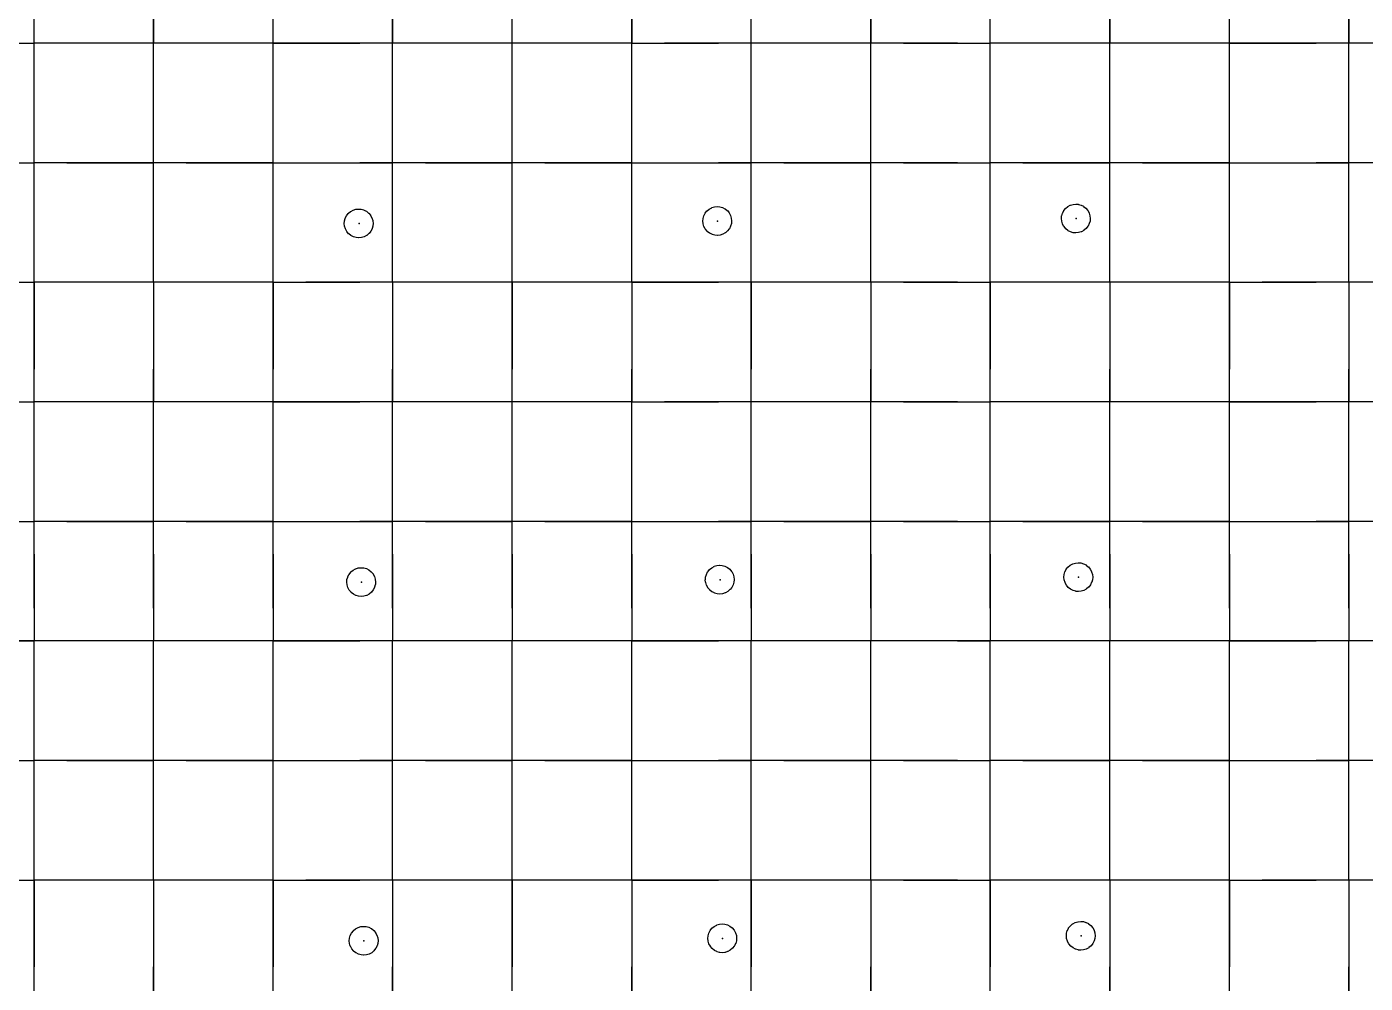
# Model space of a CAD drawing. Header units: metres. Extents: x 0 to 438, y -24 to 612.
# Drawn here: x 98.4 to 199.2, y 190.2 to 262.2 of the extents above; entities that cross this region are included whole.
import ezdxf

# ---------------------------------------------------------------- set-up
doc = ezdxf.new("R2010")
doc.units = ezdxf.units.M
doc.layers.add('LAYER_01_CUT', color=7, linetype='Continuous')
doc.layers.add('LAYER_04_GRID', color=7, linetype='Continuous')

msp = doc.modelspace()

# ---------------------------------------------------------------- linework, layer by layer
at = {"layer": 'LAYER_01_CUT'}
for points in [[(101.46, 261), (99, 261), (99, 267.54), (99, 270), (99, 276.54)], [(119.46, 261), (117, 261), (117, 267.54), (117, 270), (117, 276.54)], [(137.46, 261), (135, 261), (135, 267.54), (135, 270), (135, 276.54)], [(155.46, 261), (153, 261), (153, 267.54), (153, 270), (153, 276.54)], [(173.46, 261), (171, 261), (171, 267.54), (171, 270), (171, 276.54)], [(191.46, 261), (189, 261), (189, 267.54), (189, 270), (189, 276.54)], [(108, 267.54), (108, 261), (108, 263.46)], [(126, 267.54), (126, 261), (126, 263.46)], [(144, 267.54), (144, 261), (144, 263.46)], [(162, 267.54), (162, 261), (162, 263.46)], [(180, 267.54), (180, 261), (180, 263.46)], [(198, 267.54), (198, 261), (198, 263.46)], [(99, 261), (99, 263.46)], [(117, 261), (117, 263.46)], [(135, 261), (135, 263.46)], [(153, 261), (153, 263.46)], [(171, 261), (171, 263.46)], [(189, 261), (189, 263.46)], [(92.46, 261), (99, 261)], [(96.54, 261), (99, 261)], [(105.54, 261), (99, 261)], [(99, 258.54), (99, 261)], [(99, 254.46), (99, 261)], [(108, 261), (101.46, 261)], [(108, 261), (105.54, 261)], [(110.46, 261), (108, 261)], [(114.54, 261), (108, 261)], [(108, 258.54), (108, 261)], [(108, 254.46), (108, 261)], [(117, 261), (110.46, 261)], [(117, 261), (114.54, 261)], [(117, 258.54), (117, 261)], [(117, 254.46), (117, 261)], [(117, 261), (123.54, 261)], [(126, 261), (119.46, 261)], [(126, 261), (123.54, 261)], [(128.46, 261), (126, 261)], [(132.54, 261), (126, 261)], [(126, 258.54), (126, 261)], [(126, 254.46), (126, 261)], [(135, 261), (128.46, 261)], [(135, 261), (132.54, 261)], [(141.54, 261), (135, 261)], [(135, 258.54), (135, 261)], [(135, 254.46), (135, 261)], [(144, 261), (137.46, 261)], [(144, 261), (141.54, 261)], [(144, 258.54), (144, 261)], [(144, 254.46), (144, 261)], [(144, 261), (146.46, 261)], [(144, 261), (150.54, 261)], [(153, 261), (146.46, 261)], [(153, 261), (150.54, 261)], [(159.54, 261), (153, 261)], [(153, 258.54), (153, 261)], [(153, 254.46), (153, 261)], [(162, 261), (155.46, 261)], [(162, 261), (159.54, 261)], [(164.46, 261), (162, 261)], [(168.54, 261), (162, 261)], [(162, 258.54), (162, 261)], [(162, 254.46), (162, 261)], [(164.46, 261), (171, 261)], [(168.54, 261), (171, 261)], [(177.54, 261), (171, 261)], [(171, 258.54), (171, 261)], [(171, 254.46), (171, 261)], [(180, 261), (173.46, 261)], [(180, 261), (177.54, 261)], [(182.46, 261), (180, 261)], [(186.54, 261), (180, 261)], [(180, 258.54), (180, 261)], [(180, 254.46), (180, 261)], [(189, 261), (182.46, 261)], [(189, 261), (186.54, 261)], [(189, 258.54), (189, 261)], [(189, 254.46), (189, 261)], [(189, 261), (195.54, 261)], [(198, 261), (191.46, 261)], [(198, 261), (195.54, 261)], [(200.46, 261), (198, 261)], [(204.54, 261), (198, 261)], [(198, 258.54), (198, 261)], [(198, 254.46), (198, 261)], [(92.46, 252), (99, 252), (99, 258.54)], [(101.46, 252), (108, 252), (108, 258.54)], [(110.46, 252), (117, 252), (117, 258.54)], [(119.46, 252), (126, 252), (126, 258.54)], [(128.46, 252), (135, 252), (135, 258.54)], [(137.46, 252), (144, 252), (144, 258.54)], [(146.46, 252), (153, 252), (153, 258.54)], [(155.46, 252), (162, 252), (162, 258.54)], [(164.46, 252), (171, 252), (171, 258.54)], [(173.46, 252), (180, 252), (180, 258.54)], [(182.46, 252), (189, 252), (189, 258.54)], [(191.46, 252), (198, 252), (198, 258.54)], [(99, 252), (99, 254.46)], [(108, 252), (108, 254.46)], [(117, 252), (117, 254.46)], [(126, 252), (126, 254.46)], [(135, 252), (135, 254.46)], [(144, 252), (144, 254.46)], [(153, 252), (153, 254.46)], [(162, 252), (162, 254.46)], [(171, 252), (171, 254.46)], [(180, 252), (180, 254.46)], [(189, 252), (189, 254.46)], [(198, 252), (198, 254.46)], [(96.54, 252), (99, 252)], [(101.46, 252), (99, 252)], [(105.54, 252), (99, 252)], [(99, 249.54), (99, 252)], [(99, 245.46), (99, 252)], [(108, 252), (105.54, 252)], [(110.46, 252), (108, 252)], [(114.54, 252), (108, 252)], [(108, 249.54), (108, 252)], [(108, 245.46), (108, 252)], [(117, 252), (114.54, 252)], [(117, 249.54), (117, 252)], [(117, 245.46), (117, 252)], [(117, 252), (119.46, 252)], [(117, 252), (123.54, 252)], [(126, 252), (123.54, 252)], [(128.46, 252), (126, 252)], [(132.54, 252), (126, 252)], [(126, 249.54), (126, 252)], [(126, 245.46), (126, 252)], [(135, 252), (132.54, 252)], [(137.46, 252), (135, 252)], [(141.54, 252), (135, 252)], [(135, 249.54), (135, 252)], [(135, 245.46), (135, 252)], [(144, 252), (141.54, 252)], [(144, 249.54), (144, 252)], [(144, 245.46), (144, 252)], [(144, 252), (146.46, 252)], [(144, 252), (150.54, 252)], [(153, 252), (150.54, 252)], [(155.46, 252), (153, 252)], [(159.54, 252), (153, 252)], [(153, 249.54), (153, 252)], [(153, 245.46), (153, 252)], [(162, 252), (159.54, 252)], [(164.46, 252), (162, 252)], [(168.54, 252), (162, 252)], [(162, 249.54), (162, 252)], [(162, 245.46), (162, 252)], [(168.54, 252), (171, 252)], [(173.46, 252), (171, 252)], [(177.54, 252), (171, 252)], [(171, 249.54), (171, 252)], [(171, 245.46), (171, 252)], [(180, 252), (177.54, 252)], [(182.46, 252), (180, 252)], [(186.54, 252), (180, 252)], [(180, 249.54), (180, 252)], [(180, 245.46), (180, 252)], [(189, 252), (186.54, 252)], [(189, 249.54), (189, 252)], [(189, 245.46), (189, 252)], [(189, 252), (191.46, 252)], [(189, 252), (195.54, 252)], [(198, 252), (195.54, 252)], [(200.46, 252), (198, 252)], [(204.54, 252), (198, 252)], [(198, 249.54), (198, 252)], [(198, 245.46), (198, 252)], [(101.46, 234), (99, 234), (99, 240.54), (99, 243), (99, 249.54)], [(110.46, 243), (108, 243), (108, 249.54)], [(119.46, 234), (117, 234), (117, 240.54), (117, 243), (117, 249.54)], [(128.46, 243), (126, 243), (126, 249.54)], [(137.46, 234), (135, 234), (135, 240.54), (135, 243), (135, 249.54)], [(146.46, 243), (144, 243), (144, 249.54)], [(155.46, 234), (153, 234), (153, 240.54), (153, 243), (153, 249.54)], [(164.46, 243), (162, 243), (162, 249.54)], [(173.46, 234), (171, 234), (171, 240.54), (171, 243), (171, 249.54)], [(182.46, 243), (180, 243), (180, 249.54)], [(191.46, 234), (189, 234), (189, 240.54), (189, 243), (189, 249.54)], [(200.46, 243), (198, 243), (198, 249.54)], [(123.03, 248.43), (123.23, 248.49), (123.24, 248.49), (123.43, 248.51), (123.44, 248.51), (123.63, 248.49), (123.64, 248.49), (123.83, 248.44), (123.84, 248.43), (124.02, 248.34), (124.03, 248.34), (124.19, 248.21), (124.2, 248.2), (124.34, 248.04), (124.34, 248.03), (124.44, 247.85), (124.44, 247.84), (124.5, 247.64), (124.5, 247.63), (124.52, 247.43), (124.52, 247.43), (124.51, 247.24), (124.51, 247.23), (124.45, 247.04), (124.45, 247.03), (124.36, 246.85), (124.35, 246.84), (124.22, 246.67), (124.21, 246.67), (124.05, 246.53), (124.04, 246.53), (123.86, 246.43), (123.85, 246.43), (123.66, 246.36), (123.65, 246.36), (123.45, 246.34), (123.44, 246.34), (123.25, 246.36), (123.25, 246.36), (123.05, 246.42), (123.05, 246.42), (122.86, 246.51), (122.85, 246.52), (122.69, 246.65), (122.68, 246.65), (122.55, 246.82), (122.54, 246.82), (122.44, 247.01), (122.44, 247.02), (122.38, 247.21), (122.38, 247.22), (122.36, 247.42), (122.36, 247.43), (122.37, 247.61), (122.38, 247.62), (122.43, 247.81), (122.43, 247.82), (122.53, 248.01), (122.53, 248.01), (122.66, 248.18), (122.67, 248.19), (122.83, 248.32), (122.84, 248.33), (123.02, 248.43), (123.03, 248.43)], [(150.44, 248.7), (150.63, 248.68), (150.64, 248.68), (150.83, 248.63), (150.84, 248.62), (151.02, 248.53), (151.03, 248.52), (151.19, 248.39), (151.2, 248.39), (151.34, 248.22), (151.34, 248.22), (151.44, 248.03), (151.44, 248.02), (151.5, 247.83), (151.5, 247.82), (151.52, 247.62), (151.52, 247.61), (151.51, 247.43), (151.51, 247.42), (151.45, 247.23), (151.45, 247.22), (151.36, 247.03), (151.35, 247.03), (151.22, 246.86), (151.21, 246.86), (151.05, 246.72), (151.04, 246.71), (150.86, 246.61), (150.85, 246.61), (150.66, 246.55), (150.65, 246.55), (150.45, 246.53), (150.44, 246.53), (150.25, 246.55), (150.25, 246.55), (150.05, 246.6), (150.05, 246.61), (149.86, 246.7), (149.85, 246.7), (149.69, 246.83), (149.68, 246.84), (149.55, 247), (149.54, 247.01), (149.44, 247.19), (149.44, 247.2), (149.38, 247.4), (149.38, 247.41), (149.36, 247.61), (149.36, 247.61), (149.37, 247.8), (149.38, 247.81), (149.43, 248), (149.43, 248.01), (149.53, 248.19), (149.53, 248.2), (149.66, 248.37), (149.67, 248.37), (149.83, 248.51), (149.84, 248.51), (150.02, 248.61), (150.03, 248.62), (150.23, 248.68), (150.23, 248.68), (150.43, 248.7), (150.44, 248.7)], [(177.64, 248.86), (177.83, 248.81), (177.84, 248.81), (178.02, 248.72), (178.03, 248.71), (178.19, 248.58), (178.2, 248.57), (178.34, 248.41), (178.34, 248.4), (178.44, 248.22), (178.44, 248.21), (178.5, 248.01), (178.5, 248.01), (178.52, 247.81), (178.52, 247.8), (178.51, 247.61), (178.51, 247.6), (178.45, 247.41), (178.45, 247.41), (178.36, 247.22), (178.35, 247.21), (178.22, 247.05), (178.21, 247.04), (178.05, 246.91), (178.04, 246.9), (177.86, 246.8), (177.85, 246.8), (177.65, 246.74), (177.65, 246.74), (177.45, 246.72), (177.44, 246.72), (177.25, 246.73), (177.25, 246.73), (177.05, 246.79), (177.05, 246.79), (176.86, 246.88), (176.85, 246.89), (176.69, 247.02), (176.68, 247.03), (176.55, 247.19), (176.54, 247.2), (176.44, 247.38), (176.44, 247.39), (176.38, 247.59), (176.38, 247.59), (176.36, 247.79), (176.36, 247.8), (176.37, 247.99), (176.38, 248), (176.43, 248.19), (176.43, 248.19), (176.53, 248.38), (176.53, 248.39), (176.66, 248.55), (176.67, 248.56), (176.83, 248.69), (176.84, 248.7), (177.02, 248.8), (177.03, 248.8), (177.23, 248.86), (177.23, 248.86), (177.43, 248.88), (177.44, 248.88), (177.63, 248.87), (177.64, 248.86)], [(99, 243), (99, 245.46)], [(108, 243), (108, 245.46)], [(117, 243), (117, 245.46)], [(126, 243), (126, 245.46)], [(135, 243), (135, 245.46)], [(144, 243), (144, 245.46)], [(153, 243), (153, 245.46)], [(162, 243), (162, 245.46)], [(171, 243), (171, 245.46)], [(180, 243), (180, 245.46)], [(189, 243), (189, 245.46)], [(198, 243), (198, 245.46)], [(92.46, 243), (99, 243)], [(96.54, 243), (99, 243)], [(101.46, 243), (99, 243)], [(105.54, 243), (99, 243)], [(99, 243), (99, 236.46)], [(108, 243), (101.46, 243)], [(108, 243), (105.54, 243)], [(114.54, 243), (108, 243)], [(108, 243), (108, 240.54)], [(108, 243), (108, 236.46)], [(117, 243), (110.46, 243)], [(117, 243), (114.54, 243)], [(117, 243), (117, 236.46)], [(117, 243), (119.46, 243)], [(117, 243), (123.54, 243)], [(126, 243), (119.46, 243)], [(126, 243), (123.54, 243)], [(132.54, 243), (126, 243)], [(126, 243), (126, 240.54)], [(126, 243), (126, 236.46)], [(135, 243), (128.46, 243)], [(135, 243), (132.54, 243)], [(137.46, 243), (135, 243)], [(141.54, 243), (135, 243)], [(135, 243), (135, 236.46)], [(144, 243), (137.46, 243)], [(144, 243), (141.54, 243)], [(144, 243), (144, 240.54)], [(144, 243), (144, 236.46)], [(144, 243), (150.54, 243)], [(153, 243), (146.46, 243)], [(153, 243), (150.54, 243)], [(155.46, 243), (153, 243)], [(159.54, 243), (153, 243)], [(153, 243), (153, 236.46)], [(162, 243), (155.46, 243)], [(162, 243), (159.54, 243)], [(168.54, 243), (162, 243)], [(162, 243), (162, 240.54)], [(162, 243), (162, 236.46)], [(164.46, 243), (171, 243)], [(168.54, 243), (171, 243)], [(173.46, 243), (171, 243)], [(177.54, 243), (171, 243)], [(171, 243), (171, 236.46)], [(180, 243), (173.46, 243)], [(180, 243), (177.54, 243)], [(186.54, 243), (180, 243)], [(180, 243), (180, 240.54)], [(180, 243), (180, 236.46)], [(189, 243), (182.46, 243)], [(189, 243), (186.54, 243)], [(189, 243), (189, 236.46)], [(189, 243), (191.46, 243)], [(189, 243), (195.54, 243)], [(198, 243), (191.46, 243)], [(198, 243), (195.54, 243)], [(204.54, 243), (198, 243)], [(198, 243), (198, 240.54)], [(198, 243), (198, 236.46)], [(108, 240.54), (108, 234), (108, 236.46)], [(126, 240.54), (126, 234), (126, 236.46)], [(144, 240.54), (144, 234), (144, 236.46)], [(162, 240.54), (162, 234), (162, 236.46)], [(180, 240.54), (180, 234), (180, 236.46)], [(198, 240.54), (198, 234), (198, 236.46)], [(99, 234), (99, 236.46)], [(117, 234), (117, 236.46)], [(135, 234), (135, 236.46)], [(153, 234), (153, 236.46)], [(171, 234), (171, 236.46)], [(189, 234), (189, 236.46)], [(92.46, 234), (99, 234)], [(96.54, 234), (99, 234)], [(105.54, 234), (99, 234)], [(99, 231.54), (99, 234)], [(99, 227.46), (99, 234)], [(108, 234), (101.46, 234)], [(108, 234), (105.54, 234)], [(110.46, 234), (108, 234)], [(114.54, 234), (108, 234)], [(108, 231.54), (108, 234)], [(108, 227.46), (108, 234)], [(117, 234), (110.46, 234)], [(117, 234), (114.54, 234)], [(117, 231.54), (117, 234)], [(117, 227.46), (117, 234)], [(117, 234), (123.54, 234)], [(126, 234), (119.46, 234)], [(126, 234), (123.54, 234)], [(128.46, 234), (126, 234)], [(132.54, 234), (126, 234)], [(126, 231.54), (126, 234)], [(126, 227.46), (126, 234)], [(135, 234), (128.46, 234)], [(135, 234), (132.54, 234)], [(141.54, 234), (135, 234)], [(135, 231.54), (135, 234)], [(135, 227.46), (135, 234)], [(144, 234), (137.46, 234)], [(144, 234), (141.54, 234)], [(144, 231.54), (144, 234)], [(144, 227.46), (144, 234)], [(144, 234), (146.46, 234)], [(144, 234), (150.54, 234)], [(153, 234), (146.46, 234)], [(153, 234), (150.54, 234)], [(159.54, 234), (153, 234)], [(153, 231.54), (153, 234)], [(153, 227.46), (153, 234)], [(162, 234), (155.46, 234)], [(162, 234), (159.54, 234)], [(164.46, 234), (162, 234)], [(168.54, 234), (162, 234)], [(162, 231.54), (162, 234)], [(162, 227.46), (162, 234)], [(164.46, 234), (171, 234)], [(168.54, 234), (171, 234)], [(177.54, 234), (171, 234)], [(171, 231.54), (171, 234)], [(171, 227.46), (171, 234)], [(180, 234), (173.46, 234)], [(180, 234), (177.54, 234)], [(182.46, 234), (180, 234)], [(186.54, 234), (180, 234)], [(180, 231.54), (180, 234)], [(180, 227.46), (180, 234)], [(189, 234), (182.46, 234)], [(189, 234), (186.54, 234)], [(189, 231.54), (189, 234)], [(189, 227.46), (189, 234)], [(189, 234), (195.54, 234)], [(198, 234), (191.46, 234)], [(198, 234), (195.54, 234)], [(200.46, 234), (198, 234)], [(204.54, 234), (198, 234)], [(198, 231.54), (198, 234)], [(198, 227.46), (198, 234)], [(92.46, 225), (99, 225), (99, 231.54)], [(101.46, 225), (108, 225), (108, 231.54)], [(110.46, 225), (117, 225), (117, 231.54)], [(119.46, 225), (126, 225), (126, 231.54)], [(128.46, 225), (135, 225), (135, 231.54)], [(137.46, 225), (144, 225), (144, 231.54)], [(146.46, 225), (153, 225), (153, 231.54)], [(155.46, 225), (162, 225), (162, 231.54)], [(164.46, 225), (171, 225), (171, 231.54)], [(173.46, 225), (180, 225), (180, 231.54)], [(182.46, 225), (189, 225), (189, 231.54)], [(191.46, 225), (198, 225), (198, 231.54)], [(99, 225), (99, 227.46)], [(108, 225), (108, 227.46)], [(117, 225), (117, 227.46)], [(126, 225), (126, 227.46)], [(135, 225), (135, 227.46)], [(144, 225), (144, 227.46)], [(153, 225), (153, 227.46)], [(162, 225), (162, 227.46)], [(171, 225), (171, 227.46)], [(180, 225), (180, 227.46)], [(189, 225), (189, 227.46)], [(198, 225), (198, 227.46)], [(96.54, 225), (99, 225)], [(101.46, 225), (99, 225)], [(105.54, 225), (99, 225)], [(99, 222.54), (99, 225)], [(99, 218.46), (99, 225)], [(108, 225), (105.54, 225)], [(110.46, 225), (108, 225)], [(114.54, 225), (108, 225)], [(108, 222.54), (108, 225)], [(108, 218.46), (108, 225)], [(117, 225), (114.54, 225)], [(117, 222.54), (117, 225)], [(117, 218.46), (117, 225)], [(117, 225), (119.46, 225)], [(117, 225), (123.54, 225)], [(126, 225), (123.54, 225)], [(128.46, 225), (126, 225)], [(132.54, 225), (126, 225)], [(126, 222.54), (126, 225)], [(126, 218.46), (126, 225)], [(135, 225), (132.54, 225)], [(137.46, 225), (135, 225)], [(141.54, 225), (135, 225)], [(135, 222.54), (135, 225)], [(135, 218.46), (135, 225)], [(144, 225), (141.54, 225)], [(144, 222.54), (144, 225)], [(144, 218.46), (144, 225)], [(144, 225), (146.46, 225)], [(144, 225), (150.54, 225)], [(153, 225), (150.54, 225)], [(155.46, 225), (153, 225)], [(159.54, 225), (153, 225)], [(153, 222.54), (153, 225)], [(153, 218.46), (153, 225)], [(162, 225), (159.54, 225)], [(164.46, 225), (162, 225)], [(168.54, 225), (162, 225)], [(162, 222.54), (162, 225)], [(162, 218.46), (162, 225)], [(168.54, 225), (171, 225)], [(173.46, 225), (171, 225)], [(177.54, 225), (171, 225)], [(171, 222.54), (171, 225)], [(171, 218.46), (171, 225)], [(180, 225), (177.54, 225)], [(182.46, 225), (180, 225)], [(186.54, 225), (180, 225)], [(180, 222.54), (180, 225)], [(180, 218.46), (180, 225)], [(189, 225), (186.54, 225)], [(189, 222.54), (189, 225)], [(189, 218.46), (189, 225)], [(189, 225), (191.46, 225)], [(189, 225), (195.54, 225)], [(198, 225), (195.54, 225)], [(200.46, 225), (198, 225)], [(204.54, 225), (198, 225)], [(198, 222.54), (198, 225)], [(198, 218.46), (198, 225)], [(99, 222.54), (99, 216)], [(108, 222.54), (108, 216)], [(117, 222.54), (117, 216)], [(126, 222.54), (126, 216)], [(135, 222.54), (135, 216)], [(144, 222.54), (144, 216)], [(153, 222.54), (153, 216)], [(162, 222.54), (162, 216)], [(171, 222.54), (171, 216)], [(178.52, 221.41), (178.53, 221.4), (178.63, 221.22), (178.63, 221.21), (178.69, 221.01), (178.69, 221.01), (178.71, 220.81), (178.71, 220.8), (178.69, 220.61), (178.69, 220.61), (178.64, 220.41), (178.63, 220.41), (178.54, 220.22), (178.54, 220.21), (178.41, 220.05), (178.4, 220.04), (178.24, 219.91), (178.23, 219.9), (178.05, 219.8), (178.04, 219.8), (177.84, 219.74), (177.83, 219.74), (177.63, 219.72), (177.63, 219.72), (177.44, 219.73), (177.43, 219.74), (177.24, 219.79), (177.23, 219.79), (177.05, 219.89), (177.04, 219.89), (176.87, 220.02), (176.87, 220.03), (176.73, 220.19), (176.73, 220.2), (176.63, 220.38), (176.63, 220.39), (176.56, 220.59), (176.56, 220.59), (176.54, 220.79), (176.54, 220.8), (176.56, 220.99), (176.56, 221), (176.61, 221.19), (176.62, 221.19), (176.71, 221.38), (176.72, 221.39), (176.85, 221.55), (176.85, 221.56), (177.02, 221.7), (177.02, 221.7), (177.21, 221.8), (177.22, 221.8), (177.41, 221.86), (177.42, 221.86), (177.62, 221.88), (177.63, 221.88), (177.81, 221.87), (177.82, 221.87), (178.01, 221.81), (178.02, 221.81), (178.21, 221.72), (178.21, 221.71), (178.38, 221.58), (178.39, 221.57), (178.52, 221.41)], [(180, 222.54), (180, 216)], [(189, 222.54), (189, 216)], [(198, 222.54), (198, 216)], [(122.63, 220.02), (122.57, 220.21), (122.57, 220.22), (122.55, 220.42), (122.55, 220.43), (122.56, 220.61), (122.56, 220.62), (122.62, 220.81), (122.62, 220.82), (122.71, 221.01), (122.72, 221.01), (122.85, 221.18), (122.86, 221.19), (123.02, 221.32), (123.03, 221.33), (123.21, 221.43), (123.22, 221.43), (123.41, 221.49), (123.42, 221.49), (123.62, 221.51), (123.63, 221.51), (123.82, 221.49), (123.82, 221.49), (124.02, 221.44), (124.02, 221.44), (124.21, 221.34), (124.21, 221.34), (124.38, 221.21), (124.39, 221.2), (124.52, 221.04), (124.53, 221.03), (124.63, 220.85), (124.63, 220.84), (124.69, 220.64), (124.69, 220.63), (124.71, 220.44), (124.71, 220.43), (124.7, 220.24), (124.69, 220.23), (124.64, 220.04), (124.64, 220.03), (124.54, 219.85), (124.54, 219.84), (124.41, 219.67), (124.4, 219.67), (124.24, 219.53), (124.23, 219.53), (124.05, 219.43), (124.04, 219.43), (123.84, 219.37), (123.83, 219.36), (123.64, 219.34), (123.63, 219.34), (123.44, 219.36), (123.43, 219.36), (123.24, 219.42), (123.23, 219.42), (123.05, 219.51), (123.04, 219.52), (122.88, 219.65), (122.87, 219.66), (122.73, 219.82), (122.73, 219.82), (122.63, 220.01), (122.63, 220.02)], [(151.01, 221.63), (151.02, 221.62), (151.21, 221.53), (151.21, 221.52), (151.38, 221.39), (151.39, 221.39), (151.52, 221.22), (151.53, 221.22), (151.63, 221.03), (151.63, 221.02), (151.69, 220.83), (151.69, 220.82), (151.71, 220.62), (151.71, 220.61), (151.69, 220.43), (151.69, 220.42), (151.64, 220.23), (151.64, 220.22), (151.54, 220.03), (151.54, 220.03), (151.41, 219.86), (151.4, 219.86), (151.24, 219.72), (151.23, 219.72), (151.05, 219.61), (151.04, 219.61), (150.84, 219.55), (150.83, 219.55), (150.64, 219.53), (150.63, 219.53), (150.44, 219.55), (150.43, 219.55), (150.24, 219.6), (150.23, 219.61), (150.05, 219.7), (150.04, 219.7), (149.88, 219.83), (149.87, 219.84), (149.73, 220), (149.73, 220.01), (149.63, 220.2), (149.63, 220.2), (149.57, 220.4), (149.56, 220.41), (149.54, 220.61), (149.55, 220.61), (149.56, 220.8), (149.56, 220.81), (149.62, 221), (149.62, 221.01), (149.71, 221.19), (149.72, 221.2), (149.85, 221.37), (149.86, 221.37), (150.02, 221.51), (150.02, 221.51), (150.21, 221.61), (150.22, 221.62), (150.41, 221.68), (150.42, 221.68), (150.62, 221.7), (150.63, 221.7), (150.81, 221.68), (150.82, 221.68), (151.01, 221.63)], [(99, 218.46), (99, 216)], [(108, 218.46), (108, 216)], [(117, 218.46), (117, 216)], [(126, 218.46), (126, 216)], [(135, 218.46), (135, 216)], [(144, 218.46), (144, 216)], [(153, 218.46), (153, 216)], [(162, 218.46), (162, 216)], [(171, 218.46), (171, 216)], [(180, 218.46), (180, 216)], [(189, 218.46), (189, 216)], [(198, 218.46), (198, 216)], [(200.46, 216), (198, 216), (191.46, 216), (189, 216), (182.46, 216), (180, 216), (173.46, 216), (171, 216), (164.46, 216), (162, 216), (155.46, 216), (153, 216), (146.46, 216), (144, 216), (137.46, 216), (135, 216), (128.46, 216), (126, 216), (119.46, 216), (117, 216), (110.46, 216), (108, 216), (101.46, 216), (99, 216), (92.46, 216)], [(96.54, 216), (99, 216)], [(105.54, 216), (99, 216)], [(99, 213.54), (99, 216)], [(99, 209.46), (99, 216)], [(108, 216), (105.54, 216)], [(114.54, 216), (108, 216)], [(108, 213.54), (108, 216)], [(108, 209.46), (108, 216)], [(117, 216), (114.54, 216)], [(117, 213.54), (117, 216)], [(117, 209.46), (117, 216)], [(117, 216), (123.54, 216)], [(126, 216), (123.54, 216)], [(132.54, 216), (126, 216)], [(126, 213.54), (126, 216)], [(126, 209.46), (126, 216)], [(135, 216), (132.54, 216)], [(141.54, 216), (135, 216)], [(135, 213.54), (135, 216)], [(135, 209.46), (135, 216)], [(144, 216), (141.54, 216)], [(144, 213.54), (144, 216)], [(144, 209.46), (144, 216)], [(144, 216), (150.54, 216)], [(153, 216), (150.54, 216)], [(159.54, 216), (153, 216)], [(153, 213.54), (153, 216)], [(153, 209.46), (153, 216)], [(162, 216), (159.54, 216)], [(168.54, 216), (162, 216)], [(162, 213.54), (162, 216)], [(162, 209.46), (162, 216)], [(168.54, 216), (171, 216)], [(177.54, 216), (171, 216)], [(171, 213.54), (171, 216)], [(171, 209.46), (171, 216)], [(180, 216), (177.54, 216)], [(186.54, 216), (180, 216)], [(180, 213.54), (180, 216)], [(180, 209.46), (180, 216)], [(189, 216), (186.54, 216)], [(189, 213.54), (189, 216)], [(189, 209.46), (189, 216)], [(189, 216), (195.54, 216)], [(198, 216), (195.54, 216)], [(204.54, 216), (198, 216)], [(198, 213.54), (198, 216)], [(198, 209.46), (198, 216)], [(92.46, 207), (99, 207), (99, 213.54)], [(101.46, 207), (108, 207), (108, 213.54)], [(110.46, 207), (117, 207), (117, 213.54)], [(119.46, 207), (126, 207), (126, 213.54)], [(128.46, 207), (135, 207), (135, 213.54)], [(137.46, 207), (144, 207), (144, 213.54)], [(146.46, 207), (153, 207), (153, 213.54)], [(155.46, 207), (162, 207), (162, 213.54)], [(164.46, 207), (171, 207), (171, 213.54)], [(173.46, 207), (180, 207), (180, 213.54)], [(182.46, 207), (189, 207), (189, 213.54)], [(191.46, 207), (198, 207), (198, 213.54)], [(99, 207), (99, 209.46)], [(108, 207), (108, 209.46)], [(117, 207), (117, 209.46)], [(126, 207), (126, 209.46)], [(135, 207), (135, 209.46)], [(144, 207), (144, 209.46)], [(153, 207), (153, 209.46)], [(162, 207), (162, 209.46)], [(171, 207), (171, 209.46)], [(180, 207), (180, 209.46)], [(189, 207), (189, 209.46)], [(198, 207), (198, 209.46)], [(96.54, 207), (99, 207)], [(101.46, 207), (99, 207)], [(105.54, 207), (99, 207)], [(99, 204.54), (99, 207)], [(99, 200.46), (99, 207)], [(108, 207), (105.54, 207)], [(110.46, 207), (108, 207)], [(114.54, 207), (108, 207)], [(108, 204.54), (108, 207)], [(108, 200.46), (108, 207)], [(117, 207), (114.54, 207)], [(117, 204.54), (117, 207)], [(117, 200.46), (117, 207)], [(117, 207), (119.46, 207)], [(117, 207), (123.54, 207)], [(126, 207), (123.54, 207)], [(128.46, 207), (126, 207)], [(132.54, 207), (126, 207)], [(126, 204.54), (126, 207)], [(126, 200.46), (126, 207)], [(135, 207), (132.54, 207)], [(137.46, 207), (135, 207)], [(141.54, 207), (135, 207)], [(135, 204.54), (135, 207)], [(135, 200.46), (135, 207)], [(144, 207), (141.54, 207)], [(144, 204.54), (144, 207)], [(144, 200.46), (144, 207)], [(144, 207), (146.46, 207)], [(144, 207), (150.54, 207)], [(153, 207), (150.54, 207)], [(155.46, 207), (153, 207)], [(159.54, 207), (153, 207)], [(153, 204.54), (153, 207)], [(153, 200.46), (153, 207)], [(162, 207), (159.54, 207)], [(164.46, 207), (162, 207)], [(168.54, 207), (162, 207)], [(162, 204.54), (162, 207)], [(162, 200.46), (162, 207)], [(168.54, 207), (171, 207)], [(173.46, 207), (171, 207)], [(177.54, 207), (171, 207)], [(171, 204.54), (171, 207)], [(171, 200.46), (171, 207)], [(180, 207), (177.54, 207)], [(182.46, 207), (180, 207)], [(186.54, 207), (180, 207)], [(180, 204.54), (180, 207)], [(180, 200.46), (180, 207)], [(189, 207), (186.54, 207)], [(189, 204.54), (189, 207)], [(189, 200.46), (189, 207)], [(189, 207), (191.46, 207)], [(189, 207), (195.54, 207)], [(198, 207), (195.54, 207)], [(200.46, 207), (198, 207)], [(204.54, 207), (198, 207)], [(198, 204.54), (198, 207)], [(198, 200.46), (198, 207)], [(101.46, 189), (99, 189), (99, 195.54), (99, 198), (99, 204.54)], [(110.46, 198), (108, 198), (108, 204.54)], [(119.46, 189), (117, 189), (117, 195.54), (117, 198), (117, 204.54)], [(128.46, 198), (126, 198), (126, 204.54)], [(137.46, 189), (135, 189), (135, 195.54), (135, 198), (135, 204.54)], [(146.46, 198), (144, 198), (144, 204.54)], [(155.46, 189), (153, 189), (153, 195.54), (153, 198), (153, 204.54)], [(164.46, 198), (162, 198), (162, 204.54)], [(173.46, 189), (171, 189), (171, 195.54), (171, 198), (171, 204.54)], [(182.46, 198), (180, 198), (180, 204.54)], [(191.46, 189), (189, 189), (189, 195.54), (189, 198), (189, 204.54)], [(200.46, 198), (198, 198), (198, 204.54)], [(99, 198), (99, 200.46)], [(108, 198), (108, 200.46)], [(117, 198), (117, 200.46)], [(126, 198), (126, 200.46)], [(135, 198), (135, 200.46)], [(144, 198), (144, 200.46)], [(153, 198), (153, 200.46)], [(162, 198), (162, 200.46)], [(171, 198), (171, 200.46)], [(180, 198), (180, 200.46)], [(189, 198), (189, 200.46)], [(198, 198), (198, 200.46)], [(92.46, 198), (99, 198)], [(96.54, 198), (99, 198)], [(101.46, 198), (99, 198)], [(105.54, 198), (99, 198)], [(99, 198), (99, 191.46)], [(108, 198), (101.46, 198)], [(108, 198), (105.54, 198)], [(114.54, 198), (108, 198)], [(108, 198), (108, 195.54)], [(108, 198), (108, 191.46)], [(117, 198), (110.46, 198)], [(117, 198), (114.54, 198)], [(117, 198), (117, 191.46)], [(117, 198), (119.46, 198)], [(117, 198), (123.54, 198)], [(126, 198), (119.46, 198)], [(126, 198), (123.54, 198)], [(132.54, 198), (126, 198)], [(126, 198), (126, 195.54)], [(126, 198), (126, 191.46)], [(135, 198), (128.46, 198)], [(135, 198), (132.54, 198)], [(137.46, 198), (135, 198)], [(141.54, 198), (135, 198)], [(135, 198), (135, 191.46)], [(144, 198), (137.46, 198)], [(144, 198), (141.54, 198)], [(144, 198), (144, 195.54)], [(144, 198), (144, 191.46)], [(144, 198), (150.54, 198)], [(153, 198), (146.46, 198)], [(153, 198), (150.54, 198)], [(155.46, 198), (153, 198)], [(159.54, 198), (153, 198)], [(153, 198), (153, 191.46)], [(162, 198), (155.46, 198)], [(162, 198), (159.54, 198)], [(168.54, 198), (162, 198)], [(162, 198), (162, 195.54)], [(162, 198), (162, 191.46)], [(164.46, 198), (171, 198)], [(168.54, 198), (171, 198)], [(173.46, 198), (171, 198)], [(177.54, 198), (171, 198)], [(171, 198), (171, 191.46)], [(180, 198), (173.46, 198)], [(180, 198), (177.54, 198)], [(186.54, 198), (180, 198)], [(180, 198), (180, 195.54)], [(180, 198), (180, 191.46)], [(189, 198), (182.46, 198)], [(189, 198), (186.54, 198)], [(189, 198), (189, 191.46)], [(189, 198), (191.46, 198)], [(189, 198), (195.54, 198)], [(198, 198), (191.46, 198)], [(198, 198), (195.54, 198)], [(204.54, 198), (198, 198)], [(198, 198), (198, 195.54)], [(198, 198), (198, 191.46)], [(108, 195.54), (108, 189), (108, 191.46)], [(126, 195.54), (126, 189), (126, 191.46)], [(144, 195.54), (144, 189), (144, 191.46)], [(162, 195.54), (162, 189), (162, 191.46)], [(180, 195.54), (180, 189), (180, 191.46)], [(198, 195.54), (198, 189), (198, 191.46)], [(124.88, 193.64), (124.88, 193.63), (124.9, 193.44), (124.9, 193.43), (124.88, 193.24), (124.88, 193.23), (124.83, 193.04), (124.82, 193.03), (124.73, 192.85), (124.72, 192.84), (124.59, 192.68), (124.59, 192.67), (124.43, 192.53), (124.42, 192.53), (124.23, 192.43), (124.23, 192.43), (124.03, 192.37), (124.02, 192.37), (123.82, 192.34), (123.81, 192.35), (123.63, 192.36), (123.62, 192.36), (123.43, 192.42), (123.42, 192.42), (123.24, 192.51), (123.23, 192.52), (123.06, 192.65), (123.06, 192.66), (122.92, 192.82), (122.92, 192.83), (122.82, 193.01), (122.81, 193.02), (122.75, 193.21), (122.75, 193.22), (122.73, 193.42), (122.73, 193.43), (122.75, 193.62), (122.75, 193.62), (122.8, 193.82), (122.81, 193.82), (122.9, 194.01), (122.9, 194.01), (123.04, 194.18), (123.04, 194.19), (123.2, 194.32), (123.21, 194.33), (123.4, 194.43), (123.4, 194.43), (123.6, 194.49), (123.61, 194.49), (123.81, 194.51), (123.82, 194.51), (124, 194.5), (124.01, 194.49), (124.2, 194.44), (124.21, 194.44), (124.39, 194.34), (124.4, 194.34), (124.57, 194.21), (124.57, 194.2), (124.71, 194.04), (124.71, 194.03), (124.81, 193.85), (124.82, 193.84), (124.88, 193.64)], [(150.04, 194.37), (150.2, 194.51), (150.21, 194.51), (150.4, 194.61), (150.4, 194.62), (150.6, 194.68), (150.61, 194.68), (150.81, 194.7), (150.81, 194.7), (151, 194.68), (151.01, 194.68), (151.2, 194.63), (151.21, 194.62), (151.39, 194.53), (151.4, 194.52), (151.57, 194.39), (151.57, 194.39), (151.71, 194.23), (151.71, 194.22), (151.81, 194.03), (151.82, 194.03), (151.88, 193.83), (151.88, 193.82), (151.9, 193.62), (151.9, 193.61), (151.88, 193.43), (151.88, 193.42), (151.83, 193.23), (151.82, 193.22), (151.73, 193.04), (151.72, 193.03), (151.59, 192.86), (151.59, 192.86), (151.42, 192.72), (151.42, 192.72), (151.23, 192.62), (151.22, 192.61), (151.03, 192.55), (151.02, 192.55), (150.82, 192.53), (150.81, 192.53), (150.63, 192.55), (150.62, 192.55), (150.43, 192.6), (150.42, 192.61), (150.23, 192.7), (150.23, 192.7), (150.06, 192.84), (150.06, 192.84), (149.92, 193), (149.92, 193.01), (149.81, 193.2), (149.81, 193.2), (149.75, 193.4), (149.75, 193.41), (149.73, 193.61), (149.73, 193.61), (149.75, 193.8), (149.75, 193.81), (149.8, 194), (149.81, 194.01), (149.9, 194.19), (149.9, 194.2), (150.03, 194.37), (150.04, 194.37)], [(177.23, 192.89), (177.23, 192.89), (177.06, 193.02), (177.06, 193.03), (176.92, 193.19), (176.91, 193.2), (176.81, 193.38), (176.81, 193.39), (176.75, 193.59), (176.75, 193.6), (176.73, 193.79), (176.73, 193.8), (176.75, 193.99), (176.75, 194), (176.8, 194.19), (176.81, 194.2), (176.9, 194.38), (176.9, 194.39), (177.03, 194.55), (177.04, 194.56), (177.2, 194.7), (177.21, 194.7), (177.4, 194.8), (177.4, 194.8), (177.6, 194.86), (177.61, 194.86), (177.81, 194.88), (177.81, 194.88), (178, 194.87), (178.01, 194.87), (178.2, 194.81), (178.21, 194.81), (178.39, 194.72), (178.4, 194.71), (178.57, 194.58), (178.57, 194.57), (178.71, 194.41), (178.71, 194.4), (178.81, 194.22), (178.82, 194.21), (178.88, 194.02), (178.88, 194.01), (178.9, 193.81), (178.9, 193.8), (178.88, 193.61), (178.88, 193.61), (178.83, 193.41), (178.82, 193.41), (178.73, 193.22), (178.72, 193.21), (178.59, 193.05), (178.59, 193.04), (178.42, 192.91), (178.42, 192.9), (178.23, 192.8), (178.22, 192.8), (178.03, 192.74), (178.02, 192.74), (177.82, 192.72), (177.81, 192.72), (177.63, 192.73), (177.62, 192.74), (177.43, 192.79), (177.42, 192.79), (177.23, 192.89)], [(99, 189), (99, 191.46)], [(117, 189), (117, 191.46)], [(135, 189), (135, 191.46)], [(153, 189), (153, 191.46)], [(171, 189), (171, 191.46)], [(189, 189), (189, 191.46)]]:
    msp.add_lwpolyline(points, dxfattribs=at)
at = {"layer": 'LAYER_04_GRID'}
for p in [(123.47, 247.43), (150.47, 247.61), (177.47, 247.8), (177.65, 220.8), (123.66, 220.43), (150.65, 220.61), (150.84, 193.61), (177.84, 193.8), (123.84, 193.43)]:
    msp.add_point(p, dxfattribs=at)

doc.saveas('drawing.dxf')
